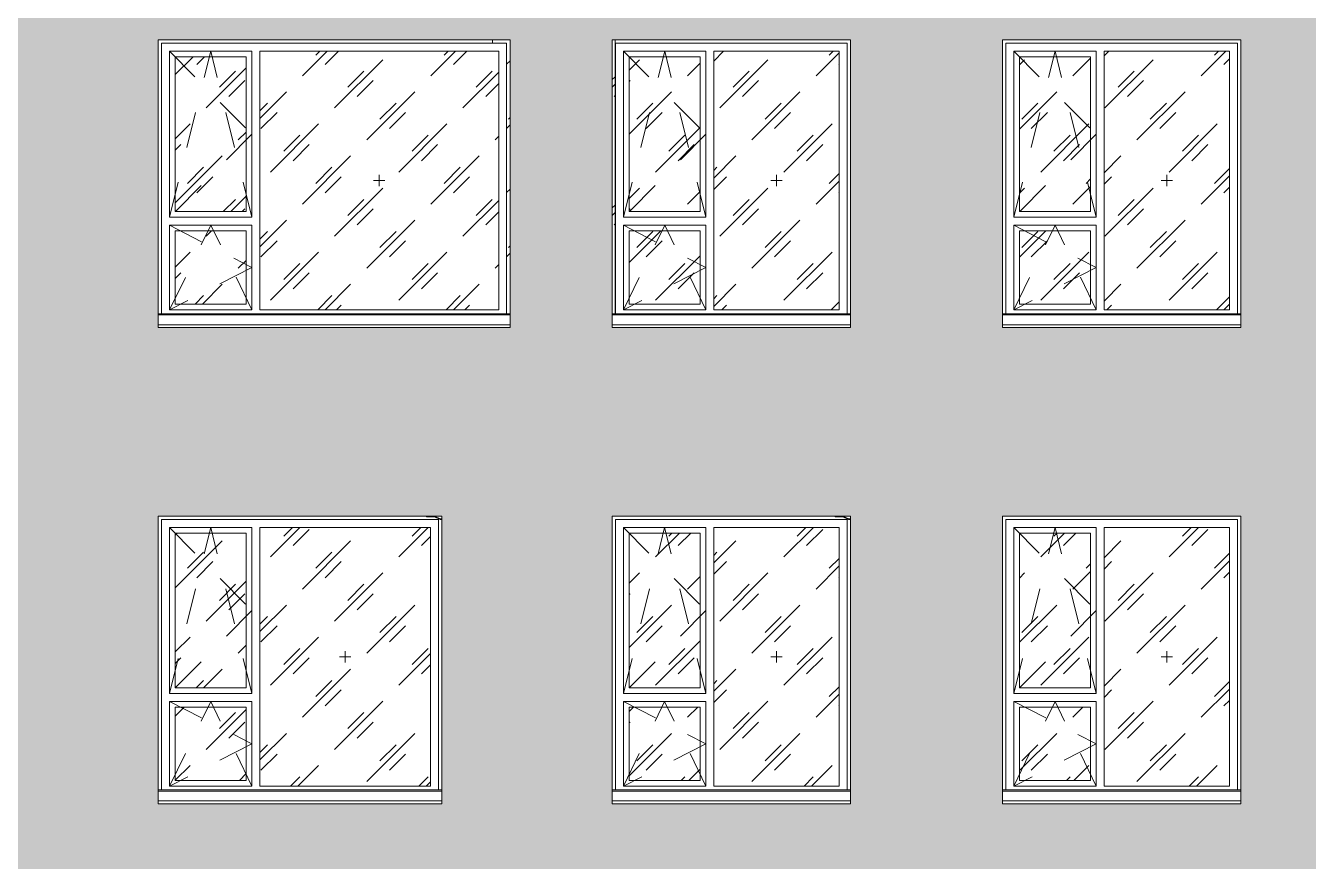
# Model space of a CAD drawing. Header units: millimetres. Extents: x 3914 to 319671, y -18248 to 19136.
# Drawn here: x 234407 to 245711, y 4456 to 11825 of the extents above; entities that cross this region are included whole.
import ezdxf

# ---------------------------------------------------------------- set-up
doc = ezdxf.new("R2010")
doc.units = ezdxf.units.MM
doc.linetypes.add('Штрих', pattern=[635, 317.5, -317.5])
for name, color, linetype, lineweight in [('A-GENM', 7, 'Continuous', 9), ('A-GLAZ', 7, 'Continuous', 9), ('A-GLAZ-1', 7, 'Continuous', 5), ('A-GLAZ-2', 7, 'Штрих', 5), ('A-GLAZ-CURT', 7, 'Continuous', 9), ('A-GLAZ-CURT-1', 7, 'Continuous', 5), ('A-WALL', 7, 'Continuous', 5), ('A-WALL-PATT', 7, 'Continuous', 5)]:
    doc.layers.add(name, color=color, linetype=linetype, lineweight=lineweight)
pattern_1 = [(45, (-39007.8, 1300), (-282.8427, 282.8427), [200, -600]), (45, (-39207.8, 1200), (-282.8427, 282.8427), [600, -200]), (45, (-38807.8, 1100), (-282.8427, 282.8427), [200, -600])]

# ---------------------------------------------------------------- blocks, each defined once
blk = doc.blocks.new('Окно_СКБ_2Ст_БезПР - ОК-10__3100х2500_h_ ДУ-37132993-АР2_ТР1_Фасад ___-1')
at = {"layer": 'A-GLAZ-1'}
h = blk.add_hatch(dxfattribs=at)
h.set_pattern_fill('FP_116', color=256, style=0, pattern_type=2)
h.set_pattern_definition(pattern_1)
h.paths.add_polyline_path([(-80200, 10185), (-79575, 10185), (-79575, 11550), (-80200, 11550), (-80200, 10810)], flags=0)
h = blk.add_hatch(dxfattribs=at)
h.set_pattern_fill('FP_116', color=256, style=0, pattern_type=2)
h.set_pattern_definition(pattern_1)
h.paths.add_polyline_path([(-79455, 9320), (-77350, 9320), (-77350, 11600), (-79455, 11600), (-79455, 9326)], flags=0)
h = blk.add_hatch(dxfattribs=at)
h.set_pattern_fill('FP_116', color=256, style=0, pattern_type=2)
h.set_pattern_definition(pattern_1)
h.paths.add_polyline_path([(-80200, 9370), (-79575, 9370), (-79575, 10015), (-80200, 10015), (-80200, 9559)], flags=0)
for p, q in [((-80350, 11700), (-80350, 9203)), ((-77250, 11700), (-80350, 11700)), ((-80320, 9285), (-80320, 11670)), ((-80320, 11670), (-77280, 11670)), ((-77280, 11670), (-77280, 9285)), ((-77250, 9203), (-77250, 11700)), ((-80250, 11600), (-80250, 10135)), ((-80250, 11600), (-79525, 11600)), ((-80200, 11550), (-80200, 10185)), ((-80200, 11550), (-79575, 11550)), ((-79575, 10185), (-79575, 11550)), ((-79525, 11600), (-79525, 10135)), ((-79455, 9320), (-79455, 11600)), ((-79455, 11600), (-77350, 11600)), ((-77350, 9320), (-77350, 11600)), ((-78352, 10460), (-78452, 10460)), ((-78402, 10510), (-78402, 10410)), ((-80200, 10185), (-79575, 10185)), ((-79525, 10135), (-80250, 10135)), ((-80250, 10065), (-80250, 9320)), ((-80250, 10065), (-79525, 10065)), ((-79525, 10065), (-79525, 9320)), ((-80200, 10015), (-80200, 9370)), ((-80200, 10015), (-79575, 10015)), ((-79575, 9370), (-79575, 10015)), ((-80250, 9320), (-79525, 9320)), ((-80200, 9370), (-79575, 9370)), ((-79455, 9320), (-77350, 9320))]:
    blk.add_line(p, q, dxfattribs=at)
at = {"layer": 'A-GLAZ-2'}
for p, q in [((-80250, 10135), (-79887, 11600)), ((-80250, 11600), (-79525, 10867)), ((-79525, 10135), (-79887, 11600)), ((-79525, 10867), (-80250, 10135)), ((-80250, 9320), (-79887, 10065)), ((-80250, 10065), (-79525, 9692)), ((-79525, 9320), (-79887, 10065)), ((-79525, 9692), (-80250, 9320))]:
    blk.add_line(p, q, dxfattribs=at)
blk = doc.blocks.new('Окно_СКБ_2Ст_БезПР - ОК-11__2100х2500_h_-34001797-АР2_ТР1_Фасад ___-1')
at = {"layer": 'A-GLAZ-1'}
h = blk.add_hatch(dxfattribs=at)
h.set_pattern_fill('FP_116', color=256, style=0, pattern_type=2)
h.set_pattern_definition(pattern_1)
h.paths.add_polyline_path([(-72536, 5985), (-72135, 5985), (-72135, 7350), (-72760, 7350), (-72760, 5985)], flags=0)
h = blk.add_hatch(dxfattribs=at)
h.set_pattern_fill('FP_116', color=256, style=0, pattern_type=2)
h.set_pattern_definition(pattern_1)
h.paths.add_polyline_path([(-72015, 5120), (-70910, 5120), (-70910, 7400), (-72015, 7400), (-72015, 5126)], flags=0)
h = blk.add_hatch(dxfattribs=at)
h.set_pattern_fill('FP_116', color=256, style=0, pattern_type=2)
h.set_pattern_definition(pattern_1)
h.paths.add_polyline_path([(-72153, 5170), (-72135, 5170), (-72135, 5815), (-72760, 5815), (-72760, 5170), (-72536, 5170)], flags=0)
for p, q in [((-72910, 7500), (-72910, 5003)), ((-70810, 7500), (-72910, 7500)), ((-72880, 5085), (-72880, 7470)), ((-72880, 7470), (-70840, 7470)), ((-70840, 7470), (-70840, 5085)), ((-70810, 5003), (-70810, 7500)), ((-72810, 7400), (-72810, 5935)), ((-72810, 7400), (-72085, 7400)), ((-72760, 7350), (-72760, 5985)), ((-72760, 7350), (-72135, 7350)), ((-72135, 5985), (-72135, 7350)), ((-72085, 7400), (-72085, 5935)), ((-72015, 5120), (-72015, 7400)), ((-72015, 7400), (-70910, 7400)), ((-70910, 5120), (-70910, 7400)), ((-71412, 6260), (-71512, 6260)), ((-71462, 6310), (-71462, 6210)), ((-72085, 5935), (-72810, 5935)), ((-72760, 5985), (-72135, 5985)), ((-72810, 5865), (-72810, 5120)), ((-72810, 5865), (-72085, 5865)), ((-72760, 5815), (-72760, 5170)), ((-72760, 5815), (-72135, 5815)), ((-72135, 5170), (-72135, 5815)), ((-72085, 5865), (-72085, 5120)), ((-72810, 5120), (-72085, 5120)), ((-72760, 5170), (-72135, 5170)), ((-72015, 5120), (-70910, 5120))]:
    blk.add_line(p, q, dxfattribs=at)
at = {"layer": 'A-GLAZ-2'}
for p, q in [((-72810, 5935), (-72447, 7400)), ((-72810, 7400), (-72085, 6667)), ((-72085, 5935), (-72447, 7400)), ((-72085, 6667), (-72810, 5935)), ((-72810, 5120), (-72447, 5865)), ((-72810, 5865), (-72085, 5492)), ((-72085, 5120), (-72447, 5865)), ((-72085, 5492), (-72810, 5120))]:
    blk.add_line(p, q, dxfattribs=at)
blk = doc.blocks.new('Окно_СКБ_2Ст_БезПР - ОК-19__2500х2500_h_-34001795-АР2_ТР1_Фасад ___-1')
at = {"layer": 'A-GLAZ-1'}
h = blk.add_hatch(dxfattribs=at)
h.set_pattern_fill('FP_116', color=256, style=0, pattern_type=2)
h.set_pattern_definition(pattern_1)
h.paths.add_polyline_path([(-80198, 5985), (-79575, 5985), (-79575, 7350), (-80200, 7350), (-80200, 5985)], flags=0)
h = blk.add_hatch(dxfattribs=at)
h.set_pattern_fill('FP_116', color=256, style=0, pattern_type=2)
h.set_pattern_definition(pattern_1)
h.paths.add_polyline_path([(-79455, 5120), (-77950, 5120), (-77950, 7400), (-79455, 7400), (-79455, 5126)], flags=0)
h = blk.add_hatch(dxfattribs=at)
h.set_pattern_fill('FP_116', color=256, style=0, pattern_type=2)
h.set_pattern_definition(pattern_1)
h.paths.add_polyline_path([(-79814, 5170), (-79575, 5170), (-79575, 5815), (-80200, 5815), (-80200, 5170), (-80198, 5170)], flags=0)
for p, q in [((-80350, 7500), (-80350, 5003)), ((-77850, 7500), (-80350, 7500)), ((-80320, 5085), (-80320, 7470)), ((-80320, 7470), (-77880, 7470)), ((-77880, 7470), (-77880, 5085)), ((-77850, 5003), (-77850, 7500)), ((-80250, 7400), (-80250, 5935)), ((-80250, 7400), (-79525, 7400)), ((-80200, 7350), (-80200, 5985)), ((-80200, 7350), (-79575, 7350)), ((-79575, 5985), (-79575, 7350)), ((-79525, 7400), (-79525, 5935)), ((-79455, 5120), (-79455, 7400)), ((-79455, 7400), (-77950, 7400)), ((-77950, 5120), (-77950, 7400)), ((-78653, 6260), (-78753, 6260)), ((-78703, 6310), (-78703, 6210)), ((-79525, 5935), (-80250, 5935)), ((-80200, 5985), (-79575, 5985)), ((-80250, 5865), (-80250, 5120)), ((-80250, 5865), (-79525, 5865)), ((-80200, 5815), (-80200, 5170)), ((-80200, 5815), (-79575, 5815)), ((-79575, 5170), (-79575, 5815)), ((-79525, 5865), (-79525, 5120)), ((-80250, 5120), (-79525, 5120)), ((-80200, 5170), (-79575, 5170)), ((-79455, 5120), (-77950, 5120))]:
    blk.add_line(p, q, dxfattribs=at)
at = {"layer": 'A-GLAZ-2'}
for p, q in [((-80250, 5935), (-79888, 7400)), ((-80250, 7400), (-79525, 6667)), ((-79525, 5935), (-79888, 7400)), ((-79525, 6667), (-80250, 5935)), ((-80250, 5120), (-79888, 5865)), ((-80250, 5865), (-79525, 5492)), ((-79525, 5120), (-79888, 5865)), ((-79525, 5492), (-80250, 5120))]:
    blk.add_line(p, q, dxfattribs=at)
blk = doc.blocks.new('Окно_СКБ_2Ст_БезПР - ОК-11_Д_2100х2500_h_ ДУ-37132945-АР2_ТР1_Фасад ___-1')
at = {"layer": 'A-GLAZ-1'}
h = blk.add_hatch(dxfattribs=at)
h.set_pattern_fill('FP_116', color=256, style=0, pattern_type=2)
h.set_pattern_definition(pattern_1)
h.paths.add_polyline_path([(-76200, 10185), (-75575, 10185), (-75575, 11550), (-76200, 11550), (-76200, 10810)], flags=0)
h = blk.add_hatch(dxfattribs=at)
h.set_pattern_fill('FP_116', color=256, style=0, pattern_type=2)
h.set_pattern_definition(pattern_1)
h.paths.add_polyline_path([(-75455, 9320), (-74350, 9320), (-74350, 11600), (-75455, 11600), (-75455, 9326)], flags=0)
h = blk.add_hatch(dxfattribs=at)
h.set_pattern_fill('FP_116', color=256, style=0, pattern_type=2)
h.set_pattern_definition(pattern_1)
h.paths.add_polyline_path([(-76200, 9370), (-75575, 9370), (-75575, 10015), (-76200, 10015), (-76200, 9559)], flags=0)
for p, q in [((-76350, 11700), (-76350, 9203)), ((-74250, 11700), (-76350, 11700)), ((-76320, 9285), (-76320, 11670)), ((-76320, 11670), (-74280, 11670)), ((-74280, 11670), (-74280, 9285)), ((-74250, 9203), (-74250, 11700)), ((-76250, 11600), (-76250, 10135)), ((-76250, 11600), (-75525, 11600)), ((-76200, 11550), (-76200, 10185)), ((-76200, 11550), (-75575, 11550)), ((-75575, 10185), (-75575, 11550)), ((-75525, 11600), (-75525, 10135)), ((-75455, 9320), (-75455, 11600)), ((-75455, 11600), (-74350, 11600)), ((-74350, 9320), (-74350, 11600)), ((-74852, 10460), (-74952, 10460)), ((-74902, 10510), (-74902, 10410)), ((-76200, 10185), (-75575, 10185)), ((-75525, 10135), (-76250, 10135)), ((-76250, 10065), (-76250, 9320)), ((-76250, 10065), (-75525, 10065)), ((-75525, 10065), (-75525, 9320)), ((-76200, 10015), (-76200, 9370)), ((-76200, 10015), (-75575, 10015)), ((-75575, 9370), (-75575, 10015)), ((-76250, 9320), (-75525, 9320)), ((-76200, 9370), (-75575, 9370)), ((-75455, 9320), (-74350, 9320))]:
    blk.add_line(p, q, dxfattribs=at)
at = {"layer": 'A-GLAZ-2'}
for p, q in [((-76250, 10135), (-75887, 11600)), ((-76250, 11600), (-75525, 10867)), ((-75525, 10135), (-75887, 11600)), ((-75525, 10867), (-76250, 10135)), ((-76250, 9320), (-75887, 10065)), ((-76250, 10065), (-75525, 9692)), ((-75525, 9320), (-75887, 10065)), ((-75525, 9692), (-76250, 9320))]:
    blk.add_line(p, q, dxfattribs=at)
blk = doc.blocks.new('Окно_СКБ_2Ст_БезПР - ОК-11__2100х2500_h_-V254-АР2_ТР1_Фасад ___-1')
at = {"layer": 'A-GLAZ-1'}
h = blk.add_hatch(dxfattribs=at)
h.set_pattern_fill('FP_116', color=256, style=0, pattern_type=2)
h.set_pattern_definition(pattern_1)
h.paths.add_polyline_path([(-75601, 5985), (-75575, 5985), (-75575, 7350), (-76200, 7350), (-76200, 5985)], flags=0)
h = blk.add_hatch(dxfattribs=at)
h.set_pattern_fill('FP_116', color=256, style=0, pattern_type=2)
h.set_pattern_definition(pattern_1)
h.paths.add_polyline_path([(-75455, 5120), (-74350, 5120), (-74350, 7400), (-75455, 7400), (-75455, 5126)], flags=0)
h = blk.add_hatch(dxfattribs=at)
h.set_pattern_fill('FP_116', color=256, style=0, pattern_type=2)
h.set_pattern_definition(pattern_1)
h.paths.add_polyline_path([(-75575, 5170), (-75575, 5815), (-76200, 5815), (-76200, 5170), (-75601, 5170)], flags=0)
for p, q in [((-76350, 7500), (-76350, 5003)), ((-74250, 7500), (-76350, 7500)), ((-76320, 5085), (-76320, 7470)), ((-76320, 7470), (-74280, 7470)), ((-74280, 7470), (-74280, 5085)), ((-74250, 5003), (-74250, 7500)), ((-76250, 7400), (-76250, 5935)), ((-76250, 7400), (-75525, 7400)), ((-76200, 7350), (-76200, 5985)), ((-76200, 7350), (-75575, 7350)), ((-75575, 5985), (-75575, 7350)), ((-75525, 7400), (-75525, 5935)), ((-75455, 5120), (-75455, 7400)), ((-75455, 7400), (-74350, 7400)), ((-74350, 5120), (-74350, 7400)), ((-74853, 6260), (-74953, 6260)), ((-74903, 6310), (-74903, 6210)), ((-75525, 5935), (-76250, 5935)), ((-76200, 5985), (-75575, 5985)), ((-76250, 5865), (-76250, 5120)), ((-76250, 5865), (-75525, 5865)), ((-76200, 5815), (-76200, 5170)), ((-76200, 5815), (-75575, 5815)), ((-75575, 5170), (-75575, 5815)), ((-75525, 5865), (-75525, 5120)), ((-76250, 5120), (-75525, 5120)), ((-76200, 5170), (-75575, 5170)), ((-75455, 5120), (-74350, 5120))]:
    blk.add_line(p, q, dxfattribs=at)
at = {"layer": 'A-GLAZ-2'}
for p, q in [((-76250, 5935), (-75888, 7400)), ((-76250, 7400), (-75525, 6667)), ((-75525, 5935), (-75888, 7400)), ((-75525, 6667), (-76250, 5935)), ((-76250, 5120), (-75888, 5865)), ((-76250, 5865), (-75525, 5492)), ((-75525, 5120), (-75888, 5865)), ((-75525, 5492), (-76250, 5120))]:
    blk.add_line(p, q, dxfattribs=at)
blk = doc.blocks.new('Окно_СКБ_2Ст_БезПР - ОК-11_Д_2100х2500_h_ ДУ-V260-АР2_ТР1_Фасад ___-1')
at = {"layer": 'A-GLAZ-1'}
h = blk.add_hatch(dxfattribs=at)
h.set_pattern_fill('FP_116', color=256, style=0, pattern_type=2)
h.set_pattern_definition(pattern_1)
h.paths.add_polyline_path([(-72760, 10185), (-72135, 10185), (-72135, 11550), (-72760, 11550), (-72760, 10810)], flags=0)
h = blk.add_hatch(dxfattribs=at)
h.set_pattern_fill('FP_116', color=256, style=0, pattern_type=2)
h.set_pattern_definition(pattern_1)
h.paths.add_polyline_path([(-72015, 9320), (-70910, 9320), (-70910, 11600), (-72015, 11600), (-72015, 9326)], flags=0)
h = blk.add_hatch(dxfattribs=at)
h.set_pattern_fill('FP_116', color=256, style=0, pattern_type=2)
h.set_pattern_definition(pattern_1)
h.paths.add_polyline_path([(-72135, 9370), (-72135, 10015), (-72760, 10015), (-72760, 9370)], flags=0)
for p, q in [((-72910, 11700), (-72910, 9203)), ((-70810, 11700), (-72910, 11700)), ((-72880, 9285), (-72880, 11670)), ((-72880, 11670), (-70840, 11670)), ((-70840, 11670), (-70840, 9285)), ((-70810, 9203), (-70810, 11700)), ((-72810, 11600), (-72810, 10135)), ((-72810, 11600), (-72085, 11600)), ((-72760, 11550), (-72760, 10185)), ((-72760, 11550), (-72135, 11550)), ((-72135, 10185), (-72135, 11550)), ((-72085, 11600), (-72085, 10135)), ((-72015, 9320), (-72015, 11600)), ((-72015, 11600), (-70910, 11600)), ((-70910, 9320), (-70910, 11600)), ((-71412, 10460), (-71512, 10460)), ((-71462, 10510), (-71462, 10410)), ((-72760, 10185), (-72135, 10185)), ((-72085, 10135), (-72810, 10135)), ((-72810, 10065), (-72810, 9320)), ((-72810, 10065), (-72085, 10065)), ((-72085, 10065), (-72085, 9320)), ((-72760, 10015), (-72760, 9370)), ((-72760, 10015), (-72135, 10015)), ((-72135, 9370), (-72135, 10015)), ((-72810, 9320), (-72085, 9320)), ((-72760, 9370), (-72135, 9370)), ((-72015, 9320), (-70910, 9320))]:
    blk.add_line(p, q, dxfattribs=at)
at = {"layer": 'A-GLAZ-2'}
for p, q in [((-72810, 10135), (-72447, 11600)), ((-72810, 11600), (-72085, 10867)), ((-72085, 10135), (-72447, 11600)), ((-72085, 10867), (-72810, 10135)), ((-72810, 9320), (-72447, 10065)), ((-72810, 10065), (-72085, 9692)), ((-72085, 9320), (-72447, 10065)), ((-72085, 9692), (-72810, 9320))]:
    blk.add_line(p, q, dxfattribs=at)
blk = doc.blocks.new('PNS_Панель прямоугольная - Нр_Стекло - 42мм-31131044-АР2_ТР1_Фасад ___-1')
at = {"layer": 'A-GLAZ-CURT-1'}
h = blk.add_hatch(dxfattribs=at)
h.set_pattern_fill('FP_116', color=256, style=0, pattern_type=2)
h.set_pattern_definition(pattern_1)
h.paths.add_polyline_path([(-76325, 9285), (-76325, 11700), (-76350, 11700), (-76350, 9285)], flags=0)
h.paths.add_polyline_path([(-77280, 9285), (-77250, 9285), (-77250, 11700), (-77405, 11700), (-77405, 11670), (-77280, 11670), (-77280, 9320)], flags=0)
at = {"layer": 'A-GLAZ-1'}
for p, q in [((-77405, 11700), (-77405, 11670)), ((-76325, 9285), (-76325, 11700))]:
    blk.add_line(p, q, dxfattribs=at)
blk = doc.blocks.new('Фахверк_Влож_Полоса верхняя - Полоса верхняя_Фахверка-25545440-АР2_ТР1_Фасад ___-1')
at = {"layer": 'A-GENM'}
for p, q in [((-61196, 3300), (-61196, 3295)), ((-61196, 3295), (-61127, 3295)), ((-61127, 3295), (-61076, 3270)), ((-61075, 3275), (-61126, 3300)), ((-61076, 3270), (-61060, 3270)), ((-61060, 3275), (-61075, 3275))]:
    blk.add_line(p, q, dxfattribs=at)
blk = doc.blocks.new('WNW_Отлив - Отлив_металлический-33822956-АР2_ТР1_Фасад ___-1')
at = {"layer": 'A-GLAZ-1'}
for p, q in [((-77250, 9285), (-80350, 9285)), ((-77250, 9275), (-80350, 9275)), ((-80350, 9188), (-80350, 9203)), ((-80350, 9163), (-80350, 9188)), ((-80350, 9188), (-77250, 9188)), ((-77250, 9163), (-80350, 9163)), ((-77250, 9203), (-77250, 9188)), ((-77250, 9188), (-77250, 9163))]:
    blk.add_line(p, q, dxfattribs=at)
blk = doc.blocks.new('WNW_Отлив - Отлив_металлический-33965102-АР2_ТР1_Фасад ___-1')
at = {"layer": 'A-GLAZ-1'}
for p, q in [((-70810, 9285), (-72910, 9285)), ((-70810, 9275), (-72910, 9275)), ((-72910, 9188), (-72910, 9203)), ((-72910, 9163), (-72910, 9188)), ((-72910, 9188), (-70810, 9188)), ((-70810, 9163), (-72910, 9163)), ((-70810, 9203), (-70810, 9188)), ((-70810, 9188), (-70810, 9163))]:
    blk.add_line(p, q, dxfattribs=at)
blk = doc.blocks.new('WNW_Отлив - Отлив_металлический-34001794-АР2_ТР1_Фасад ___-1')
at = {"layer": 'A-GLAZ-1'}
for p, q in [((-63660, 9285), (-66160, 9285)), ((-63660, 9275), (-66160, 9275)), ((-66160, 9188), (-66160, 9203)), ((-66160, 9163), (-66160, 9188)), ((-66160, 9188), (-63660, 9188)), ((-63660, 9163), (-66160, 9163)), ((-63660, 9203), (-63660, 9188)), ((-63660, 9188), (-63660, 9163))]:
    blk.add_line(p, q, dxfattribs=at)

msp = doc.modelspace()

# ---------------------------------------------------------------- hatches: boundary and pattern name
at = {"layer": 'A-WALL-PATT'}
h = msp.add_hatch(dxfattribs=at)
h.set_pattern_fill('FP_8', color=256, style=0, pattern_type=2)
h.set_pattern_definition([(180, (274035.59, 8451), (-2e-14, -154), [125, -137]), (90, (274035.6, 8386), (-262, 2e-14), [65, -89]), (180, (274035.59, 8386), (-2e-14, -154), [125, -137]), (90, (274047.6, 8386), (-262, 2e-14), [65, -89]), (180, (274172.59, 8386), (-2e-14, -154), [125, -137]), (180, (274172.59, 8451), (-2e-14, -154), [125, -137]), (90, (273916.6, 8463), (-262, 2e-14), [65, -89]), (90, (274166.6, 8463), (-262, 2e-14), [65, -89]), (0, (273916.59, 8463), (0, -154), [250, -12]), (0, (273916.59, 8528), (0, -154), [250, -12])])
h.paths.add_polyline_path([(222615.9, 8400), (273765.9, 8400), (273765.9, 15530), (222615.9, 15530), (222615.9, 11283.2)], flags=0)
h.paths.add_polyline_path([(247088.1, 9163), (246316.1, 9164), (246316.1, 11700), (248816.1, 11700), (248816.1, 9163), (247615.9, 9163)], flags=0)
h.paths.add_polyline_path([(269048.9, 9163), (268266.1, 9164), (268266.1, 11700), (271366.1, 11700), (271366.1, 9163)], flags=0)
h.paths.add_polyline_path([(243016.1, 9163), (243016.1, 11700), (245116.1, 11700), (245116.1, 9163), (243656.8, 9163)], flags=0)
h.paths.add_polyline_path([(237944.9, 9163), (235576.1, 9164), (235576.1, 11700), (238676.1, 11700), (238676.1, 9163)], flags=0)
h.paths.add_polyline_path([(258066.1, 9163), (258066.1, 11700), (261166.1, 11700), (261166.1, 9163), (258068.5, 9163)], flags=0)
h.paths.add_polyline_path([(241598, 9163), (239576.1, 9164), (239576.1, 11700), (241676.1, 11700), (241676.1, 9163)], flags=0)
h.paths.add_polyline_path([(265166.1, 9163), (262666.1, 9164), (262666.1, 11700), (265166.1, 11700), (265166.1, 9164)], flags=0)
h.paths.add_polyline_path([(249766.1, 9163), (249766.1, 11700), (252266.1, 11700), (252266.1, 9163), (249833.2, 9163)], flags=0)
h.paths.add_polyline_path([(253945.9, 9166), (253066.1, 9167), (253066.1, 11700), (253966.1, 11700), (253966.1, 9166)], flags=0)
h.paths.add_polyline_path([(256066.1, 9166), (256066.1, 11700), (256966.1, 11700), (256966.1, 9166), (256818.4, 9166)], flags=0)
h.paths.add_polyline_path([(266265.9, 9166), (266265.9, 11700), (267165.9, 11700), (267165.9, 9166), (266303.8, 9166)], flags=0)
h = msp.add_hatch(dxfattribs=at)
h.set_pattern_fill('FP_109', color=256, style=0, pattern_type=2)
h.set_pattern_definition([(180, (274035.58, 4301), (-2e-14, -154), [125, -137]), (90, (274035.58, 4236), (-262, 2e-14), [65, -89]), (180, (274035.58, 4236), (-2e-14, -154), [125, -137]), (90, (274047.58, 4236), (-262, 2e-14), [65, -89]), (180, (274172.58, 4236), (-2e-14, -154), [125, -137]), (180, (274172.58, 4301), (-2e-14, -154), [125, -137]), (90, (273916.58, 4313), (-262, 2e-14), [65, -89]), (90, (274166.58, 4313), (-262, 2e-14), [65, -89]), (0, (273916.58, 4313), (0, -154), [250, -12]), (0, (273916.58, 4378), (0, -154), [250, -12])])
h.paths.add_polyline_path([(230590.6, 3600), (230724.7, 3600), (230724.7, 4200), (274015.9, 4200), (274015.9, 8400), (222865.9, 8400), (222865.9, 4200), (226997.1, 4200), (226997.1, 3600), (230365.5, 3600)], flags=0)
h.paths.add_polyline_path([(244155.9, 4963), (243015.9, 4964), (243015.9, 7500), (245115.9, 7500), (245115.9, 4963), (244461, 4963)], flags=0)
h.paths.add_polyline_path([(268520.3, 4963), (268265.9, 4964), (268265.9, 7500), (271365.9, 7500), (271365.9, 4963), (268672.1, 4963)], flags=0)
h.paths.add_polyline_path([(265165.7, 4963), (262065.7, 4964), (262065.7, 7500), (265165.7, 7500), (265165.7, 4964)], flags=0)
h.paths.add_polyline_path([(251765.9, 4963), (251765.9, 7500), (254865.9, 7500), (254865.9, 4963), (251817.2, 4963)], flags=0)
h.paths.add_polyline_path([(241180.1, 4963), (239575.9, 4964), (239575.9, 7500), (241675.9, 7500), (241675.9, 4963)], flags=0)
h.paths.add_polyline_path([(238075.9, 4963), (235575.9, 4964), (235575.9, 7500), (238075.9, 7500), (238075.9, 4964)], flags=0)
h.paths.add_polyline_path([(257946.3, 4963), (256065.9, 4964), (256065.9, 7500), (258765.9, 7500), (258765.9, 4963)], flags=0)
h.paths.add_polyline_path([(247243, 4966), (247065.9, 4967), (247065.9, 7500), (247965.9, 7500), (247965.9, 4966)], flags=0)
h.paths.add_polyline_path([(260916, 4966), (260016, 4967), (260016, 7500), (260916, 7500), (260916, 4967)], flags=0)
h.paths.add_polyline_path([(249765.9, 4966), (249765.9, 7500), (250665.9, 7500), (250665.9, 4966), (249828.2, 4966)], flags=0)
h.paths.add_polyline_path([(266265.6, 4966), (266265.6, 7500), (267165.6, 7500), (267165.6, 4966), (266584.4, 4966)], flags=0)

# ---------------------------------------------------------------- linework, layer by layer
at = {"layer": 'A-WALL'}
for p, q in [((235576.1, 9202.5), (235576.1, 11700)), ((235576.1, 11700), (238676.1, 11700)), ((238676.1, 11700), (238676.1, 9202.5)), ((239576.1, 11700), (241676.1, 11700)), ((239576.1, 9202.5), (239576.1, 11700)), ((241676.1, 11700), (241676.1, 9202.5)), ((243016.1, 11700), (245116.1, 11700)), ((243016.1, 9202.5), (243016.1, 11700)), ((245116.1, 11700), (245116.1, 9202.5)), ((235575.9, 7500), (238075.9, 7500)), ((235575.9, 5002.5), (235575.9, 7500)), ((238075.9, 7500), (238075.9, 5002.5)), ((239575.9, 7500), (241675.9, 7500)), ((239575.9, 5002.5), (239575.9, 7500)), ((241675.9, 7500), (241675.9, 5002.5)), ((243015.9, 7500), (245115.9, 7500)), ((243015.9, 5002.5), (243015.9, 7500)), ((245115.9, 7500), (245115.9, 5002.5))]:
    msp.add_line(p, q, dxfattribs=at)

# ---------------------------------------------------------------- block references
at = {"layer": 'A-GENM'}
for p in [(299135.9, 4200), (302735.9, 4200)]:
    msp.add_blockref('Фахверк_Влож_Полоса верхняя - Полоса верхняя_Фахверка-25545440-АР2_ТР1_Фасад ___-1', p, dxfattribs=at)
at = {"layer": 'A-GLAZ'}
for name, p in [('Окно_СКБ_2Ст_БезПР - ОК-10__3100х2500_h_ ДУ-37132993-АР2_ТР1_Фасад ___-1', (315925.9, 0)), ('Окно_СКБ_2Ст_БезПР - ОК-11_Д_2100х2500_h_ ДУ-37132945-АР2_ТР1_Фасад ___-1', (315925.9, 0)), ('Окно_СКБ_2Ст_БезПР - ОК-11_Д_2100х2500_h_ ДУ-V260-АР2_ТР1_Фасад ___-1', (315925.9, 0)), ('WNW_Отлив - Отлив_металлический-33822956-АР2_ТР1_Фасад ___-1', (315925.9, 0)), ('WNW_Отлив - Отлив_металлический-33965102-АР2_ТР1_Фасад ___-1', (312485.9, 0)), ('WNW_Отлив - Отлив_металлический-33965102-АР2_ТР1_Фасад ___-1', (315925.9, 0)), ('Окно_СКБ_2Ст_БезПР - ОК-19__2500х2500_h_-34001795-АР2_ТР1_Фасад ___-1', (315925.9, 0)), ('Окно_СКБ_2Ст_БезПР - ОК-11__2100х2500_h_-V254-АР2_ТР1_Фасад ___-1', (315925.9, 0)), ('Окно_СКБ_2Ст_БезПР - ОК-11__2100х2500_h_-34001797-АР2_ТР1_Фасад ___-1', (315925.9, 0)), ('WNW_Отлив - Отлив_металлический-34001794-АР2_ТР1_Фасад ___-1', (301735.7, -4200)), ('WNW_Отлив - Отлив_металлический-33965102-АР2_ТР1_Фасад ___-1', (312485.7, -4200)), ('WNW_Отлив - Отлив_металлический-33965102-АР2_ТР1_Фасад ___-1', (315925.7, -4200))]:
    msp.add_blockref(name, p, dxfattribs=at)
at = {"layer": 'A-GLAZ-CURT'}
msp.add_blockref('PNS_Панель прямоугольная - Нр_Стекло - 42мм-31131044-АР2_ТР1_Фасад ___-1', (315925.9, 0), dxfattribs=at)

doc.saveas('drawing.dxf')
